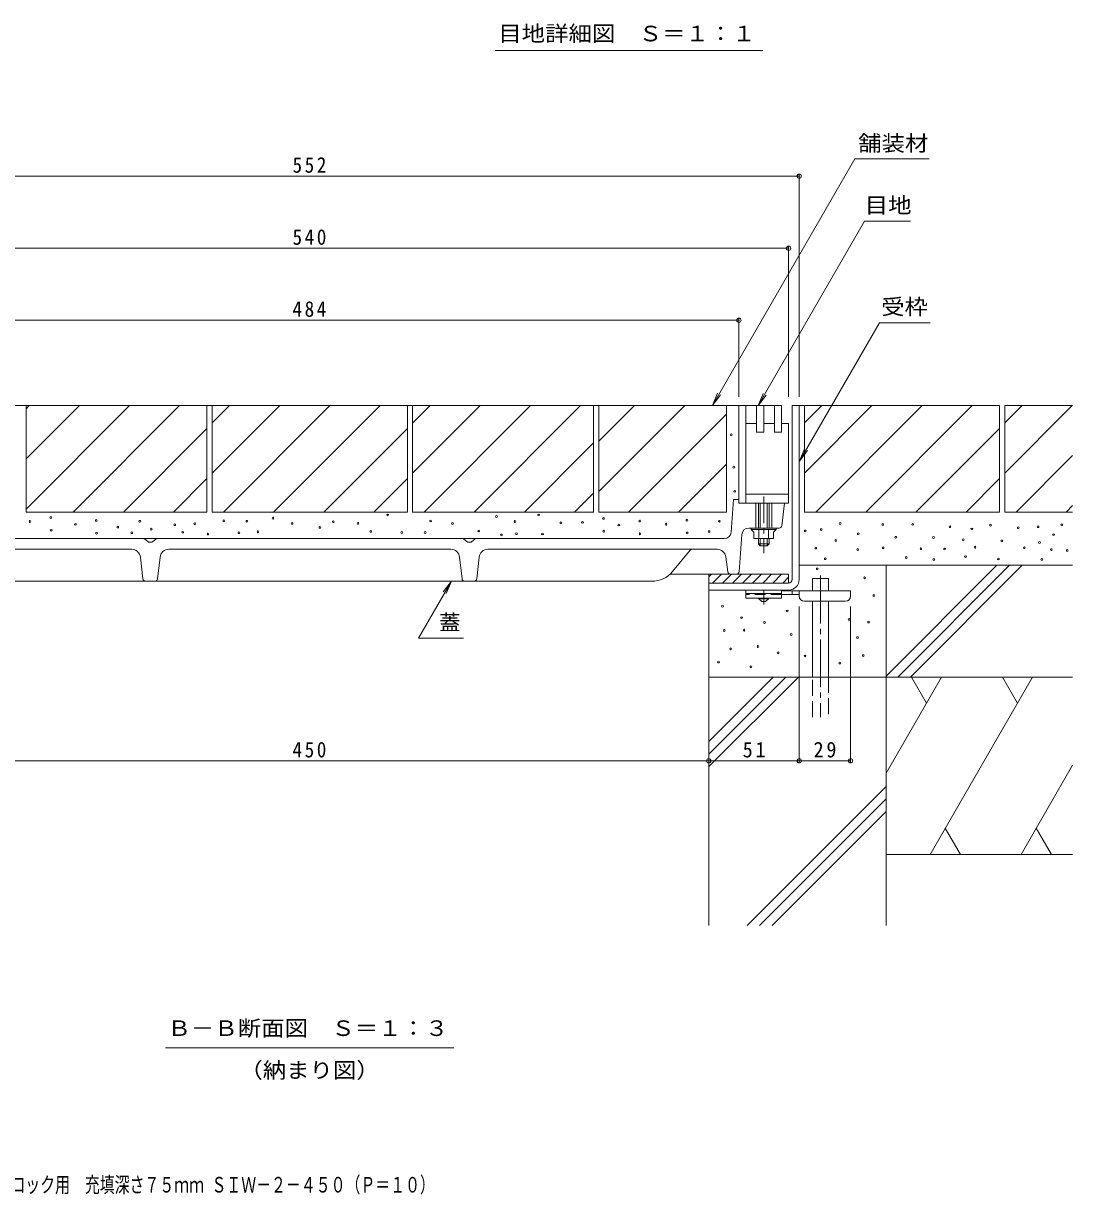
# Model space of a CAD drawing. Units: millimetres at full size, sheet at 1:3. Extents: x -973 to 1153, y -824 to 816.
# Drawn here: x 442 to 1034, y -810 to -150 of the extents above; entities that cross this region are included whole.
import ezdxf
from ezdxf.enums import TextEntityAlignment as Align

# ---------------------------------------------------------------- set-up
doc = ezdxf.new("R2010")
doc.units = ezdxf.units.MM
doc.header["$LTSCALE"] = 3
doc.header["$PDMODE"] = 32
doc.header["$PDSIZE"] = 2.4
for name, pattern in [('CHAIN1', [8, 5, -1, 1, -1]), ('CHAIN2', [12, 9, -1, 1, -1]), ('DASHED2', [3, 2, -1]), ('DASHED3', [4, 3, -1])]:
    doc.linetypes.add(name, pattern=pattern)
for name, color, linetype, lineweight in [('4-1', 2, 'Continuous', 9), ('4-2', 3, 'Continuous', 9), ('4-4', 2, 'Continuous', 9), ('4-5', 7, 'Continuous', 9), ('4-6', 6, 'Continuous', 5), ('4-9', 3, 'Continuous', 9), ('4-E', 7, 'Continuous', 9), ('F-5_F-5ﾚｲﾔ', 2, 'Continuous', 9)]:
    doc.layers.add(name, color=color, linetype=linetype, lineweight=lineweight)
doc.styles.add('ＭＳ ゴシック', font='')
doc.styles.get('ＭＳ ゴシック').set_extended_font_data('MS Gothic')

msp = doc.modelspace()

# ---------------------------------------------------------------- linework, layer by layer
at = {"layer": '4-1'}
for p, q in [((879.385, -365.465), (875.385, -365.465)), ((875.385, -463.465), (875.385, -365.465)), ((879.385, -463.465), (879.385, -365.465)), ((828.385, -460.465), (873.385, -460.465)), ((828.385, -460.465), (828.385, -469.465)), ((829.852, -460.465), (828.385, -461.932)), ((835.509, -460.465), (830.509, -465.465)), ((841.166, -460.465), (836.166, -465.465)), ((846.823, -460.465), (841.823, -465.465)), ((852.48, -460.465), (847.48, -465.465)), ((858.137, -460.465), (853.137, -465.465)), ((863.793, -460.465), (858.793, -465.465)), ((869.45, -460.465), (864.45, -465.465)), ((873.385, -460.465), (873.385, -465.465)), ((873.385, -465.465), (828.385, -465.465)), ((873.385, -462.187), (870.107, -465.465)), ((873.416, -469.465), (828.385, -469.465))]:
    msp.add_line(p, q, dxfattribs=at)
for radius in [2, 6]:
    msp.add_arc((873.385, -463.465), radius, 270, 0, dxfattribs=at)
at = {"layer": '4-2'}
for p, q in [((845.385, -420.465), (845.385, -365.465)), ((849.385, -365.465), (849.385, -420.465)), ((855.385, -365.465), (855.385, -380.465)), ((859.385, -380.465), (859.385, -365.465)), ((865.385, -365.465), (865.385, -380.465)), ((869.385, -380.465), (869.385, -365.465)), ((849.385, -375.465), (855.385, -375.465)), ((859.385, -375.465), (865.385, -375.465)), ((869.385, -375.465), (873.385, -375.465)), ((873.385, -420.465), (873.385, -375.465)), ((855.385, -380.465), (859.385, -380.465)), ((865.385, -380.465), (869.385, -380.465)), ((873.385, -415.465), (849.385, -415.465)), ((841.064, -436.75), (842.37, -418.465)), ((845.385, -418.465), (842.37, -418.465)), ((873.385, -420.465), (845.385, -420.465)), ((854.885, -420.465), (854.885, -434.465)), ((856.385, -434.465), (856.385, -420.465)), ((857.385, -434.465), (857.385, -420.465)), ((861.385, -434.465), (861.385, -420.465)), ((862.385, -434.465), (862.385, -420.465)), ((863.885, -420.465), (863.885, -434.465)), ((869.549, -433.151), (871.135, -420.465)), ((868.061, -434.465), (850.967, -434.465)), ((852.385, -434.465), (852.385, -435.265)), ((852.385, -435.265), (866.385, -435.265)), ((852.385, -435.265), (853.86, -436.865)), ((856.622, -435.265), (856.622, -440.465)), ((862.147, -435.265), (862.147, -440.465)), ((866.385, -435.265), (864.91, -436.865)), ((866.385, -434.465), (866.385, -435.265)), ((837.074, -440.465), (369.696, -440.465)), ((511.974, -442.136), (510.296, -440.793)), ((516.474, -440.793), (514.796, -442.136)), ((690.296, -440.793), (691.974, -442.136)), ((694.796, -442.136), (696.474, -440.793)), ((845.484, -459.071), (846.977, -438.18)), ((856.385, -440.465), (856.385, -443.464)), ((857.385, -440.465), (857.385, -444.465)), ((861.385, -444.465), (861.385, -440.465)), ((862.385, -440.465), (862.385, -443.464)), ((864.91, -436.865), (864.91, -440.465)), ((373.721, -446.465), (502.91, -446.465)), ((512.911, -442.465), (513.859, -442.465)), ((523.86, -446.465), (682.91, -446.465)), ((692.911, -442.465), (693.859, -442.465)), ((833.048, -446.465), (703.86, -446.465)), ((807.883, -459.067), (817.935, -447.004)), ((856.385, -443.464), (862.385, -443.464)), ((856.385, -443.464), (857.385, -444.465)), ((857.385, -444.465), (861.385, -444.465)), ((861.385, -444.465), (862.385, -443.464)), ((507.879, -450.912), (509.237, -463.13)), ((517.533, -463.13), (518.891, -450.912)), ((689.237, -463.13), (687.879, -450.912)), ((698.891, -450.912), (697.533, -463.13)), ((837.998, -450.757), (839.201, -459.177)), ((806.557, -460.465), (840.672, -460.465)), ((840.686, -460.465), (843.988, -460.465)), ((796.359, -464.465), (410.411, -464.465))]:
    msp.add_line(p, q, dxfattribs=at)
at = {"layer": '4-2', "linetype": 'CHAIN1'}
msp.add_line((859.385, -416.642), (859.385, -448.66), dxfattribs=at)
at = {"layer": '4-2'}
for points in [[(357.385, -365.465), (849.385, -365.465), (869.385, -365.465)], [(853.86, -436.865), (853.86, -440.465), (864.91, -440.465)]]:
    msp.add_lwpolyline(points, dxfattribs=at)
for centre, radius, start, end in [((850.967, -438.465), 4, 90, 175.91434), ((868.061, -432.965), 1.5, 270, 352.87521), ((509.359, -441.965), 1.5, 51.34048, 90), ((512.911, -440.965), 1.5, 231.34048, 270), ((513.859, -440.965), 1.5, 270, 308.65988), ((517.411, -441.965), 1.5, 90, 128.65988), ((689.359, -441.965), 1.5, 51.34012, 90), ((692.911, -440.965), 1.5, 231.34012, 270), ((693.859, -440.965), 1.5, 270, 308.65952), ((697.411, -441.965), 1.5, 90, 128.65952), ((837.074, -436.465), 4, 270, 355.91434), ((502.91, -451.465), 5, 6.34023, 90), ((523.86, -451.465), 5, 90, 173.65974), ((682.91, -451.465), 5, 6.34026, 90), ((703.86, -451.465), 5, 90, 173.65976), ((819.088, -447.965), 1.5, 90, 140.19394), ((833.048, -451.465), 5, 8.13034, 90), ((796.359, -449.465), 15, 270, 320.19438), ((840.686, -458.965), 1.5, 188.1293, 270), ((843.988, -458.965), 1.5, 270, 355.91425), ((510.728, -462.965), 1.5, 186.34013, 270), ((516.043, -462.965), 1.5, 270, 353.65976), ((690.728, -462.965), 1.5, 186.34024, 270), ((696.042, -462.965), 1.5, 270, 353.65987)]:
    msp.add_arc(centre, radius, start, end, dxfattribs=at)
at = {"layer": '4-4', "color": 7}
for p, q in [((327.385, -236.106), (879.385, -236.106)), ((879.385, -235.206), (879.385, -360.465)), ((873.385, -276.742), (333.385, -276.742)), ((873.385, -275.842), (873.385, -360.465)), ((845.385, -316.425), (845.385, -360.465)), ((361.385, -317.325), (845.385, -317.325)), ((879.385, -566.613), (879.385, -478.764)), ((908.385, -566.613), (908.385, -478.764)), ((378.385, -565.713), (828.385, -565.713)), ((828.385, -565.713), (879.385, -565.713)), ((879.385, -565.713), (908.385, -565.713))]:
    msp.add_line(p, q, dxfattribs=at)
for p in [(879.385, -236.106), (873.385, -276.742), (845.385, -317.325), (828.385, -565.713), (879.385, -565.713), (908.385, -565.713)]:
    msp.add_point(p, dxfattribs=at)
at = {"layer": '4-5'}
for p, q in [((910.789, -226.26), (830.45, -365.41)), ((952.713, -226.26), (910.789, -226.26)), ((916.213, -261.545), (856.214, -365.466)), ((942.214, -261.545), (916.213, -261.545)), ((924.613, -318.792), (879.587, -396.779)), ((953.21, -318.792), (924.613, -318.792)), ((830.45, -365.41), (833.321, -358.481)), ((830.45, -365.41), (835.016, -359.46)), ((856.214, -365.466), (859.084, -358.537)), ((856.214, -365.466), (860.78, -359.516)), ((879.587, -396.779), (882.457, -389.85)), ((879.587, -396.779), (884.153, -390.829)), ((683.232, -464.471), (664.684, -496.598)), ((683.232, -464.471), (678.667, -470.421)), ((683.232, -464.471), (680.362, -471.4)), ((664.684, -496.598), (690.025, -496.598)), ((522.074, -727.423), (684.688, -727.423))]:
    msp.add_line(p, q, dxfattribs=at)
at = {"layer": '4-6'}
for p, q in [((879.385, -455.465), (1033.585, -455.465)), ((928.385, -518.465), (928.385, -455.465)), ((928.385, -518.027), (990.947, -455.465)), ((935.018, -518.465), (998.018, -455.465)), ((942.09, -518.465), (1005.09, -455.465)), ((886.843, -469.964), (886.843, -462.964)), ((886.843, -462.964), (895.844, -462.964)), ((895.844, -469.964), (895.844, -462.964)), ((828.385, -469.465), (828.385, -658.465)), ((886.843, -518.465), (886.843, -475.764)), ((895.844, -518.465), (895.844, -475.764)), ((828.385, -554.845), (864.765, -518.465)), ((828.385, -561.916), (871.836, -518.465)), ((828.385, -568.987), (878.907, -518.465)), ((959.716, -518.465), (928.385, -572.732)), ((928.385, -518.465), (928.385, -658.465)), ((942.669, -518.465), (951.193, -533.228)), ((1011.019, -518.465), (953.284, -618.465)), ((993.971, -518.465), (1002.495, -533.228)), ((1033.585, -568.236), (1004.586, -618.465)), ((850.027, -658.465), (928.385, -580.107)), ((857.098, -658.465), (928.385, -587.178)), ((864.169, -658.465), (928.385, -594.249)), ((961.807, -603.701), (970.331, -618.465)), ((1013.109, -603.701), (1021.633, -618.465)), ((928.385, -618.465), (1033.585, -618.465))]:
    msp.add_line(p, q, dxfattribs=at)
at = {"layer": '4-6', "linetype": 'CHAIN2'}
msp.add_line((891.343, -461.272), (891.343, -541.131), dxfattribs=at)
at = {"layer": '4-6', "linetype": 'DASHED3'}
for p, q in [((886.843, -541.131), (886.843, -518.465)), ((895.844, -518.465), (895.844, -541.131))]:
    msp.add_line(p, q, dxfattribs=at)
at = {"layer": '4-6'}
msp.add_lwpolyline([(828.385, -518.465), (928.385, -518.465), (1033.585, -518.465)], dxfattribs=at)
at = {"layer": '4-9'}
for p, q in [((849.385, -469.465), (849.385, -473.965)), ((869.385, -469.465), (849.385, -469.465)), ((869.385, -471.465), (849.385, -471.465)), ((869.385, -473.965), (849.385, -473.965)), ((869.385, -469.465), (869.385, -473.965))]:
    msp.add_line(p, q, dxfattribs=at)
at = {"layer": '4-9', "linetype": 'DASHED2'}
msp.add_line((869.385, -471.965), (849.385, -471.965), dxfattribs=at)
at = {"layer": '4-9', "color": 2}
for p, q in [((856.635, -474.464), (856.635, -473.965)), ((856.635, -474.464), (858.385, -475.964)), ((856.635, -474.464), (862.135, -474.464)), ((860.385, -475.964), (862.135, -474.464)), ((862.135, -474.464), (862.135, -473.965)), ((858.385, -475.964), (860.385, -475.964))]:
    msp.add_line(p, q, dxfattribs=at)
at = {"layer": '4-9', "color": 4, "linetype": 'CHAIN1'}
msp.add_line((859.385, -477.512), (859.385, -469.465), dxfattribs=at)
at = {"layer": '4-9', "color": 4}
for p, q in [((879.39, -471.964), (869.385, -471.964)), ((875.385, -471.964), (875.385, -469.964)), ((879.385, -472.764), (879.385, -469.964)), ((882.385, -475.764), (905.385, -475.764))]:
    msp.add_line(p, q, dxfattribs=at)
msp.add_lwpolyline([(908.385, -472.764), (908.385, -469.964), (869.385, -469.964)], dxfattribs=at)
for centre, start, end in [((882.385, -472.764), 180, 270), ((905.385, -472.764), 270, 0)]:
    msp.add_arc(centre, 3, start, end, dxfattribs=at)
at = {"layer": '4-E', "color": 2}
for p, q in [((443.355, -423.804), (501.694, -365.465)), ((443.355, -365.465), (545.385, -365.465)), ((443.355, -367.235), (445.125, -365.465)), ((443.355, -395.519), (473.409, -365.465)), ((469.978, -425.465), (529.978, -365.465)), ((545.385, -365.465), (545.385, -425.465)), ((548.385, -365.465), (548.385, -425.465)), ((548.385, -375.205), (558.125, -365.465)), ((548.385, -403.489), (586.409, -365.465)), ((548.385, -365.465), (658.385, -365.465)), ((554.694, -425.465), (614.694, -365.465)), ((582.978, -425.465), (642.978, -365.465)), ((658.385, -365.465), (658.385, -425.465)), ((661.385, -365.465), (661.385, -425.465)), ((661.385, -365.465), (763.416, -365.465)), ((661.385, -375.342), (671.262, -365.465)), ((661.385, -403.626), (699.547, -365.465)), ((667.831, -425.465), (727.831, -365.465)), ((696.115, -425.465), (756.115, -365.465)), ((763.416, -365.465), (763.416, -425.465)), ((766.415, -365.465), (838.385, -365.465)), ((766.415, -385.589), (786.54, -365.465)), ((766.415, -413.873), (814.824, -365.465)), ((838.385, -365.465), (838.385, -425.465)), ((879.385, -365.465), (992.385, -365.465)), ((882.385, -365.465), (882.385, -425.465)), ((882.385, -375.205), (892.125, -365.465)), ((882.385, -403.489), (920.409, -365.465)), ((888.694, -425.465), (948.694, -365.465)), ((916.978, -425.465), (976.978, -365.465)), ((992.385, -365.465), (992.385, -425.465)), ((995.385, -375.205), (1005.125, -365.465)), ((995.385, -365.465), (995.385, -425.465)), ((995.385, -365.465), (1033.585, -365.465)), ((995.385, -403.489), (1033.409, -365.465)), ((783.108, -425.465), (838.385, -370.188)), ((498.262, -425.465), (545.385, -378.342)), ((611.262, -425.465), (658.385, -378.342)), ((945.262, -425.465), (992.385, -378.342)), ((724.399, -425.465), (763.416, -386.448)), ((1001.694, -425.465), (1033.585, -393.573)), ((811.392, -425.465), (838.385, -398.472)), ((526.546, -425.465), (545.385, -406.626)), ((639.546, -425.465), (658.385, -406.626)), ((973.546, -425.465), (992.385, -406.626)), ((752.684, -425.465), (763.416, -414.733)), ((1029.978, -425.465), (1033.585, -421.858)), ((548.385, -425.465), (658.385, -425.465)), ((661.385, -425.465), (763.416, -425.465)), ((882.385, -425.465), (992.385, -425.465)), ((995.385, -425.465), (1033.585, -425.465))]:
    msp.add_line(p, q, dxfattribs=at)
for points in [[(443.355, -365.465), (443.355, -425.465), (545.385, -425.465)], [(766.415, -365.465), (766.415, -425.465), (838.385, -425.465)]]:
    msp.add_lwpolyline(points, dxfattribs=at)
at = {"layer": '4-E'}
for centre in [(841.012, -381.902), (842.547, -400.155), (843.059, -413.803), (457.335, -428.597), (582.639, -428.886), (647.28, -427.109), (708.693, -427.962), (732.406, -427.109), (768.96, -429.054), (445.564, -430.814), (457.506, -435.761), (471.18, -432.397), (482.951, -430.179), (495.063, -433.932), (507.495, -430.633), (513.986, -435.127), (527.217, -432.631), (538.451, -432.131), (554.928, -430.384), (567.909, -430.633), (593.373, -431.882), (609.101, -434.128), (616.59, -430.883), (630.57, -431.882), (671.504, -430.521), (683.87, -431.882), (698.628, -436.15), (719.098, -430.8), (745.029, -431.544), (757.189, -431.272), (769.13, -436.219), (777.66, -432.77), (789.431, -430.552), (804.289, -432.271), (816.059, -430.053), (834.359, -430.691), (882.807, -436.106), (891.819, -435.334), (902.482, -431.94), (926.478, -432.509), (943.424, -432.395), (964.464, -433.76), (976.746, -435.011), (987.323, -432.85), (1002.96, -434.329), (1014.106, -433.76), (1027.526, -432.736), (483.121, -437.344), (503.002, -437.124), (531.711, -436.875), (545.941, -437.873), (563.416, -437.124), (574.151, -436.625), (637.81, -436.375), (655.298, -437.003), (668.434, -437.003), (711.423, -438.368), (719.952, -437.685), (734.623, -437.856), (789.601, -437.717), (816.23, -437.218), (828.559, -436.491), (900.094, -441.493), (912.717, -437.74), (933.871, -439.674), (955.138, -439.788), (971.856, -441.152), (993.692, -441.721), (1014.902, -442.631), (1022.863, -438.195), (888.721, -445.787), (912.376, -446.611), (926.706, -445.588), (948.087, -446.156), (961.393, -446.27), (978.566, -445.246), (1006.372, -445.588), (1021.612, -446.611), (1030.596, -447.066), (894.082, -451.782), (939.802, -451.054), (955.336, -452.274), (973.199, -450.61), (991.729, -451.941), (1016.249, -452.163), (889.589, -457.524), (916.301, -462.517), (921.543, -472.503), (836.164, -478.494), (872.613, -481.24), (846.899, -484.985), (859.881, -487.731), (907.563, -485.984), (918.547, -487.482), (837.163, -492.225), (848.281, -492.064), (874.859, -494.472), (856.159, -501.274), (912.306, -496.219), (840.736, -502.605), (867.476, -504.824), (882.676, -506.599), (915.519, -506.377), (833.857, -510.039), (852.164, -512.702), (902.315, -510.594)]:
    msp.add_circle(centre, 0.5, dxfattribs=at)
at = {"layer": 'F-5_F-5ﾚｲﾔ', "color": 7}
msp.add_line((858.797, -165.32), (707.863, -165.32), dxfattribs=at)

# ---------------------------------------------------------------- texts
at = {"layer": '4-4', "char_height": 8.798, "attachment_point": 7, "style": 'ＭＳ ゴシック'}
for s, insert in [('\\T1.27;\\W0.9;552', (593.635, -234.306)), ('\\T1.27;\\W0.9;540', (593.635, -274.942)), ('\\T1.27;\\W0.9;484', (593.635, -315.525)), ('\\T1.27;\\W0.9;450', (593.635, -563.913)), ('\\T1.27;\\W0.95;51', (847.51, -563.913)), ('\\T1.27;\\W0.95;29', (887.51, -563.913))]:
    msp.add_mtext(s, dxfattribs=dict(at, insert=insert))
at = {"layer": '4-5', "color": 2, "style": 'ＭＳ ゴシック', "width": 1.1}
for s, p in [('舗装材', (912.637, -224.584)), ('目地', (916.352, -259.537)), ('受枠', (925.615, -316.784)), ('Ｂ－Ｂ断面図\u3000Ｓ＝１：３', (523.143, -723.467)), ('（納まり図）', (563.631, -747.146))]:
    msp.add_text(s, height=8.798, dxfattribs=at).set_placement(p, align=Align.BOTTOM_LEFT)
at = {"layer": '4-5', "color": 2, "style": 'ＭＳ ゴシック'}
msp.add_text('蓋', height=8.798, dxfattribs=at).set_placement((676.338, -494.717), align=Align.BOTTOM_LEFT)
at = {"layer": 'F-5_F-5ﾚｲﾔ', "style": 'ＭＳ ゴシック'}
for s, width, p in [('目地詳細図\u3000Ｓ＝１：１', 1.1, (709.673, -162.741)), ('ステンレス目地付\u3000鋳鉄製蓋\u3000集水桝用\u3000インターロッキングブロック用\u3000充填深さ７５ｍｍ ＳＩＷ－２－４５０（Ｐ＝１０）', 0.7, (190.916, -811.723))]:
    msp.add_text(s, height=8.798, dxfattribs=dict(at, width=width)).set_placement(p, align=Align.BOTTOM_LEFT)

doc.saveas('drawing.dxf')
